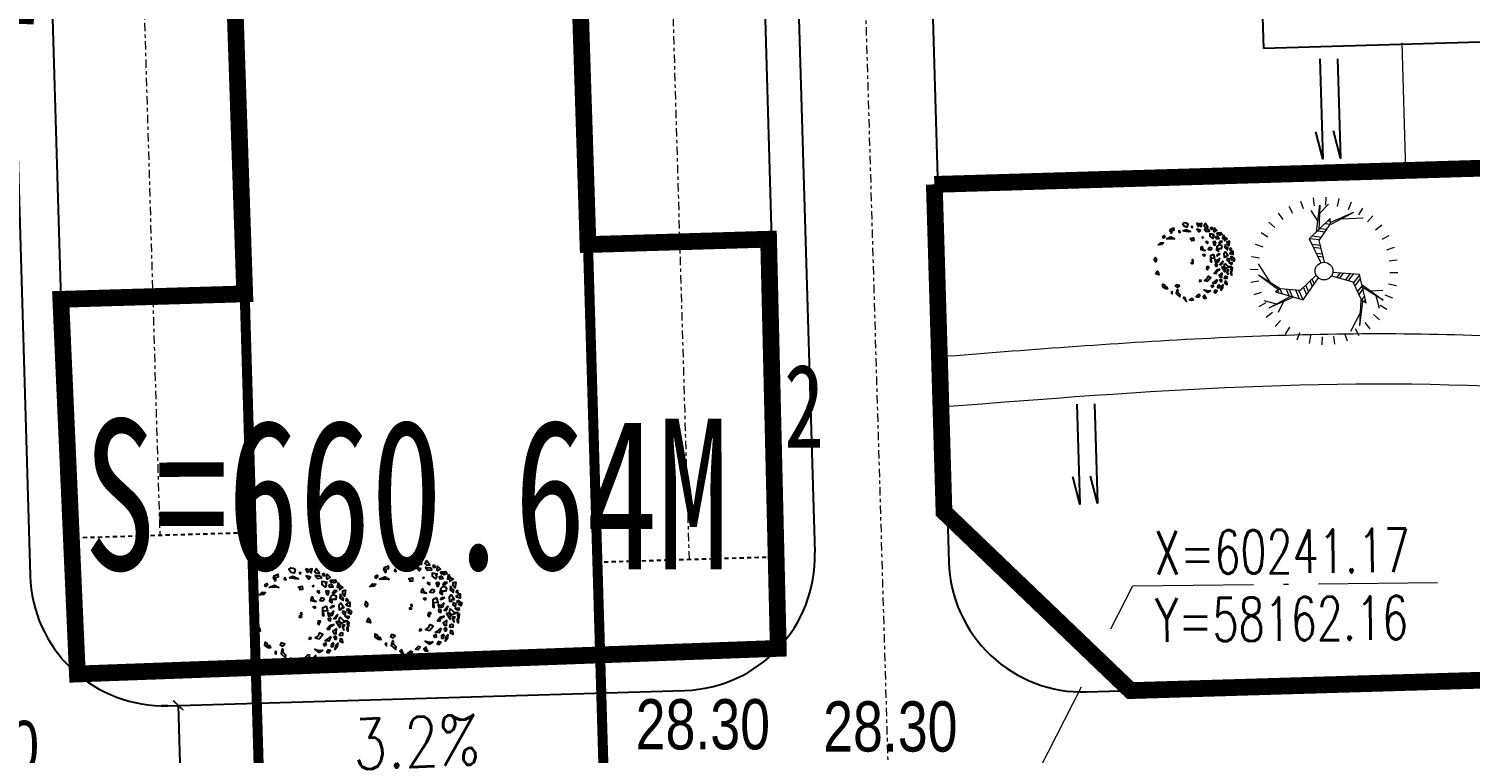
# Model space of a CAD drawing. Header units: inches. Extents: x 393 to 1582, y 246 to 1188.
# Drawn here: x 1096.36 to 1139.44, y 451.6 to 473.24 of the extents above; entities that cross this region are included whole.
import ezdxf

# ---------------------------------------------------------------- set-up
doc = ezdxf.new("R2010")
doc.units = ezdxf.units.IN
doc.header["$MEASUREMENT"] = 0
for name, pattern in [('ACAD_ISO10W100', [18.5, 12, -3, 0.5, -3]), ('CENTERX2', [4, 2.5, -0.5, 0.5, -0.5]), ('DASHED2', [0.375, 0.25, -0.125]), ('DOTE', [2.4200000000000004, 2, -0.2, 0.02, -0.2])]:
    doc.linetypes.add(name, pattern=pattern)
for name, color, linetype in [('drain', 4, 'Continuous'), ('ELEV', 1, 'Continuous'), ('GREEN', 64, 'Continuous'), ('ROAD-TEXT', 4, 'Continuous'), ('roaddim', 2, 'Continuous'), ('roadradiu', 3, 'Continuous'), ('公共绿地', 3, 'Continuous'), ('外墙', 42, 'Continuous'), ('车库边线', 4, 'DOTE')]:
    doc.layers.add(name, color=color, linetype=linetype)
for name, color, linetype, lineweight in [('FENCE', 100, 'Continuous', 18), ('ROAD', 1, 'Continuous', 25), ('ROAD-CENTER', 7, 'CENTERX2', 18), ('ROAD-ZB', 4, 'Continuous', 15), ('围墙', 75, 'FENCELINE1', 15), ('树', 84, 'Continuous', 15)]:
    doc.layers.add(name, color=color, linetype=linetype, lineweight=lineweight)
doc.styles.add('DIM_FONT', font='SIMPLEX.shx', dxfattribs={"width": 0.8})
doc.styles.add('FLS', font='', dxfattribs={"width": 0.8})
doc.styles.add('HZ', font='simplex.shx', dxfattribs={"width": 0.7, "bigfont": 'hztxt.shx'})
doc.styles.add('RO', font='romans.shx', dxfattribs={"width": 0.8})
doc.styles.add('宋体', font='', dxfattribs={"width": 0.7, "height": 1000})
doc.styles.get('FLS').set_extended_font_data('创艺繁隶书')
doc.styles.get('宋体').set_extended_font_data('SimSun')
doc.linetypes.add('FENCELINE1', pattern='A,0.25,-0.1,[133,ltypeshp.shx,S=0.1,R=0,X=-0.1,Y=0],-0.1,1', length=1.45)
doc.dimstyles.new('NORMAL', dxfattribs={"dimtxt": 1.5, "dimasz": 0.3, "dimexe": 0.5, "dimexo": 0.3, "dimgap": 0.3, "dimtad": 1, "dimdec": 1, "dimzin": 1, "dimdsep": 46, "dimtxsty": 'HZ', "dimblk": 'ARCHTICK', "dimcen": 0, "dimclrt": 256, "dimadec": 0, "dimazin": 0, "dimtfac": 1, "dimtdec": 1, "dimtofl": 0, "dimtmove": 0, "dimatfit": 3, "dimldrblk": 'ARCHTICK', "dimfxl": 1, "dimtolj": 2, "dimtzin": 0, "dimarcsym": 0})

# ---------------------------------------------------------------- blocks, each defined once
blk = doc.blocks.new('_ARCHTICK')
at = {"color": 0, "linetype": 'ByBlock', "const_width": 0.15}
blk.add_lwpolyline([(-0.5, -0.5), (0.5, 0.5)], dxfattribs=at)
blk = doc.blocks.new('*D144')
at = {"layer": 'DEFPOINTS', "color": 0, "ltscale": 0.3, "transparency": 16777216}
for p in [(882.2550178935936, 640.1284098338355), (1132.977078982819, 454.4339077392135)]:
    blk.add_point(p, dxfattribs=at)
at = {"layer": 'roadradiu', "color": 0, "lineweight": -2, "ltscale": 0.3, "transparency": 16777216}
blk.add_line((887.2774950782396, 636.4085680455514), (882.2550178935936, 640.1284098338355), dxfattribs=at)
at = {"layer": 'roadradiu', "color": 0, "lineweight": -2, "ltscale": 0.3, "transparency": 16777216, "xscale": 0.3, "yscale": 0.3, "zscale": 0.3, "rotation": 143.4749139216822}
blk.add_blockref('_ARCHTICK', (882.2550178935936, 640.1284098338355), dxfattribs=at)
at = {"layer": 'roadradiu', "ltscale": 0.3, "transparency": 16777216, "insert": (885.6322688112145, 638.9337127008714), "char_height": 1.5, "attachment_point": 5, "rotation": 323.47491392168223, "style": 'HZ'}
blk.add_mtext('\\A2;R312.0', dxfattribs=at)
blk = doc.blocks.new('*D145')
at = {"layer": 'DEFPOINTS', "color": 0, "ltscale": 0.3, "transparency": 16777216}
for p in [(870.5997795228263, 623.2597136845425), (1132.977078982754, 454.4339077393371)]:
    blk.add_point(p, dxfattribs=at)
at = {"layer": 'roadradiu', "color": 0, "lineweight": -2, "ltscale": 0.3, "transparency": 16777216}
blk.add_line((881.4381460848931, 616.2858025507023), (870.5997795228263, 623.2597136845425), dxfattribs=at)
at = {"layer": 'roadradiu', "color": 0, "lineweight": -2, "ltscale": 0.3, "transparency": 16777216, "xscale": 0.3, "yscale": 0.3, "zscale": 0.3, "rotation": 147.2408788936933}
blk.add_blockref('_ARCHTICK', (870.5997795228263, 623.2597136845425), dxfattribs=at)
at = {"layer": 'roadradiu', "ltscale": 0.3, "transparency": 16777216, "insert": (879.6306179609841, 618.6974341729194), "char_height": 1.5, "attachment_point": 5, "rotation": 327.24087889369326, "style": 'HZ'}
blk.add_mtext('\\A2;R312.0', dxfattribs=at)
blk = doc.blocks.new('*D146')
at = {"layer": 'DEFPOINTS', "color": 0, "ltscale": 0.3, "transparency": 16777216}
for p in [(856.621815866559, 599.2502347645706), (1132.977078983271, 454.4339077402101)]:
    blk.add_point(p, dxfattribs=at)
at = {"layer": 'roadradiu', "color": 0, "lineweight": -2, "ltscale": 0.3, "transparency": 16777216}
blk.add_line((869.2364574053919, 592.6398809982622), (856.621815866559, 599.2502347645706), dxfattribs=at)
at = {"layer": 'roadradiu', "color": 0, "lineweight": -2, "ltscale": 0.3, "transparency": 16777216, "xscale": 0.3, "yscale": 0.3, "zscale": 0.3, "rotation": 152.3444580404491}
blk.add_blockref('_ARCHTICK', (856.621815866559, 599.2502347645706), dxfattribs=at)
at = {"layer": 'roadradiu', "ltscale": 0.3, "transparency": 16777216, "insert": (867.2215648578022, 594.8811603252689), "char_height": 1.5, "attachment_point": 5, "rotation": 332.34445804044907, "style": 'HZ'}
blk.add_mtext('\\A2;R312.0', dxfattribs=at)
blk = doc.blocks.new('*D149')
at = {"layer": 'DEFPOINTS', "color": 0, "ltscale": 0.3, "transparency": 16777216}
for p in [(834.8919699258416, 546.5711304189092), (1132.977078991871, 454.4339077363395)]:
    blk.add_point(p, dxfattribs=at)
at = {"layer": 'roadradiu', "color": 0, "lineweight": -2, "ltscale": 0.3, "transparency": 16777216}
blk.add_line((847.5652144177119, 542.6538681527171), (834.8919699258416, 546.5711304189092), dxfattribs=at)
at = {"layer": 'roadradiu', "color": 0, "lineweight": -2, "ltscale": 0.3, "transparency": 16777216, "xscale": 0.3, "yscale": 0.3, "zscale": 0.3, "rotation": 162.8237761284337}
blk.add_blockref('_ARCHTICK', (834.8919699258416, 546.5711304189092), dxfattribs=at)
at = {"layer": 'roadradiu', "ltscale": 0.3, "transparency": 16777216, "insert": (845.176283811618, 544.4912944938987), "char_height": 1.5, "attachment_point": 5, "rotation": 342.8237761284337, "style": 'HZ'}
blk.add_mtext('\\A2;R312.0', dxfattribs=at)
blk = doc.blocks.new('*D167')
at = {"layer": 'DEFPOINTS', "color": 0, "ltscale": 0.3, "transparency": 16777216}
for p in [(1100.823685444122, 453.0309948143686), (1101.001151338388, 447.0336199006115), (1101.001151338388, 447.0336199006115)]:
    blk.add_point(p, dxfattribs=at)
at = {"layer": 'roaddim', "color": 0, "lineweight": -2, "ltscale": 0.3, "transparency": 16777216}
for p, q in [((1100.523816698433, 453.0221215196553), (1100.323904201307, 453.0162059898464)), ((1100.823685444122, 453.0309948143686), (1101.001151338388, 447.0336199006115)), ((1101.301020084077, 447.0424931953249), (1101.500932581203, 447.0484087251338))]:
    blk.add_line(p, q, dxfattribs=at)
at = {"layer": 'roaddim', "color": 0, "lineweight": -2, "ltscale": 0.3, "transparency": 16777216, "xscale": 0.3, "yscale": 0.3, "zscale": 0.3}
for p, rotation in [((1100.823685444122, 453.0309948143686), 91.69492164957556), ((1101.001151338388, 447.0336199006115), 271.6949216495756)]:
    blk.add_blockref('_ARCHTICK', p, dxfattribs=dict(at, rotation=rotation))
at = {"layer": 'roaddim', "ltscale": 0.3, "transparency": 16777216, "insert": (1101.961959001165, 450.0633638889869), "char_height": 1.5, "attachment_point": 5, "rotation": 271.6949216495755, "style": 'HZ'}
blk.add_mtext('\\A2;6.0', dxfattribs=at)
blk = doc.blocks.new('psss')
at = {"layer": 'drain', "ltscale": 3}
for points in [[(-2.979199663401232, 0.52727666348801), (0.00717558540054597, 0.5309393880161224), (-0.8080204050493194, 0.7139123538363492)], [(-2.966958536155289, -0.003638910493464209), (0, 0), (-0.8151959903043462, 0.1829729653982213)]]:
    blk.add_lwpolyline(points, dxfattribs=at)
blk = doc.blocks.new('t2')
for p, q in [((-0.716767846782659, 3.229423479309276), (-0.6399645887172483, 2.87820956006226)), ((-0.1450950305245442, 3.304826710587463), (-0.1304462435734877, 2.945611774145391)), ((0.430986424814364, 3.279814454587608), (0.3830356446719634, 2.923513065022576)), ((-1.778069337691022, 2.789516371211789), (-1.585775647835817, 2.485751504309519)), ((-1.34088318192812, 2.608399901054895), (-1.584503501459494, 1.519028121027191)), ((-1.34088318192812, 2.608399901054895), (-1.510658299660236, 1.474064156233794)), ((-1.436287184655384, 2.004822135252425), (-0.8933825551800965, 2.818549475678424)), ((-1.266662034718365, 3.05589584977929), (-1.130037933670337, 2.723354404941119)), ((0.9939725757249107, 3.155146696051133), (0.8848791886796334, 2.812584890787775)), ((1.526757372896327, 2.934611401736447), (1.359836126309574, 2.616197747883234)), ((2.01315241986913, 2.62490942496504), (1.793475131352125, 2.340318760269156)), ((-2.624909424965153, 2.01315241986913), (-2.340318760269156, 1.793475131352011)), ((-2.235450903584479, 2.438378849268361), (-1.993330371382854, 2.172620302070527)), ((2.438378849268474, 2.235450903584251), (2.172620302070754, 1.99333037138274)), ((-2.934611401736447, 1.526757372896554), (-2.616197747883234, 1.359836126309574)), ((-1.62611993152791, 0.7737176952086884), (-2.499035135587519, 1.577683268061264)), ((-2.499035135587519, 1.577683268061264), (-1.631002900948715, 0.8934569989448846)), ((-2.297032662301035, 1.921745557756367), (-2.201702597235908, 1.349933614467886)), ((-1.732192488881537, 1.608955115128083), (-1.559636800123371, 0.3206668118339167)), ((-1.53462230433729, 1.473086904000183), (-1.732192488881537, 1.608955115128083)), ((-1.235862531859993, 0.6217205766890856), (-1.53462230433729, 1.473086904000183)), ((1.483119145172395, 1.021402322699032), (2.615831357060415, 1.375386278338169)), ((2.615831357060415, 1.375386278338169), (1.589257908749687, 0.9657614463951631)), ((1.925069088003283, 1.141754389387074), (2.234778925461569, 1.629303891080212)), ((2.789516371211903, 1.778069337691022), (2.485751504309519, 1.585775647835817)), ((-3.155146696051133, 0.9939725757249107), (-2.812584890787775, 0.8848791886796334)), ((-1.95132285009322, 1.096281539557367), (-2.528408022890972, 1.120723375751709)), ((1.057524005260348, 1.190351683667018), (0.2783761421765121, 0.2719069226129704)), ((0.3723353875582234, 0.1414133624692795), (1.156357079398276, 0.7594280598315208)), ((2.259492247690559, 0.6956451420519443), (1.057524005260348, 1.190351683667018)), ((1.156357079398276, 0.7594280598315208), (2.043041833014968, 0.59247844877018)), ((2.043041833014968, 0.59247844877018), (2.259492247690559, 0.6956451420519443)), ((2.812796803777474, 1.02841585999704), (2.269928102169615, 1.231763573550438)), ((3.05589584977929, 1.266662034718365), (2.723354404941119, 1.130037933670451)), ((3.229423479309162, 0.7167678467827727), (2.87820956006226, 0.6399645887172483)), ((-3.279814454587495, 0.430986424814364), (-2.923513065022462, 0.3830356446720771)), ((-1.559636800123371, 0.3206668118339167), (-0.3746663735360016, 0.1051273496258318)), ((-0.3086352581121901, 0.2517452231187463), (-1.235862531859993, 0.6217205766890856)), ((2.929382168506436, -0.1429610514704791), (2.031906155936667, 0.5712363858266372)), ((2.929382168506436, -0.1429610514704791), (2.107768692602349, 0.6127062241356498)), ((2.454370491525651, 0.2414501214152551), (2.887626725350856, -0.6355827497553719)), ((3.304826710587577, 0.1450950305246579), (2.945611774145391, 0.1304462435736014)), ((-3.304826710587577, -0.1450950305246579), (-2.945611774145391, -0.1304462435736014)), ((-3.229423479309162, -0.716767846782659), (-2.87820956006226, -0.6399645887172483)), ((-0.06370012944603332, -0.3931585855880257), (0.07950545246171714, -1.381148636520606)), ((0.5021127948630237, -1.511018495500821), (0.09629023135948955, -0.3770342722388023)), ((3.279814454587495, -0.4309864248142503), (2.923513065022462, -0.3830356446719634)), ((-3.05589584977929, -1.266662034718365), (-2.723354404941119, -1.130037933670337)), ((3.155146696051133, -0.9939725757249107), (2.812584890787775, -0.8848791886796334)), ((-2.789516371211903, -1.778069337690908), (-2.485751504309519, -1.585775647835703)), ((-0.527299758809022, -2.304600257180027), (0.5021127948630237, -1.511018495500821)), ((0.07950545246171714, -1.381148636520606), (-0.5084195286776776, -2.065565352770363)), ((0.1430007863557421, -1.79512001790772), (-0.1167962214728959, -2.95306954639932)), ((-0.1167962214728959, -2.95306954639932), (0.04174499219902827, -1.859218445340048)), ((2.624909424965153, -2.013152419869243), (2.340318760269156, -1.793475131352125)), ((2.934611401736447, -1.526757372896554), (2.616197747883234, -1.359836126309688)), ((-2.438378849268474, -2.235450903584251), (-2.172620302070527, -1.99333037138274)), ((-2.01315241986913, -2.62490942496504), (-1.793475131352125, -2.340318760269156)), ((-1.018083306870267, -2.24627225666768), (-1.994244170170759, -2.182966725923052)), ((-1.588498986578315, -2.465438849584416), (-0.5212478562764318, -2.045300542060431)), ((-1.588498986578315, -2.465438849584416), (-0.5232651911428547, -2.131734345162954)), ((-0.5084195286776776, -2.065565352770363), (-0.527299758809022, -2.304600257180027)), ((-0.5157641414764385, -2.950161417753407), (-0.06822550493393464, -2.581697188018325)), ((0.02625376209016395, -2.238035928944441), (0.2936290974296298, -2.750027266831808)), ((1.778069337691022, -2.789516371211789), (1.58577564783559, -2.485751504309633)), ((2.235450903584251, -2.438378849268361), (1.993330371382626, -2.172620302070641)), ((-1.526757372896554, -2.934611401736447), (-1.359836126309801, -2.616197747883234)), ((-0.9939725757249107, -3.155146696051133), (-0.8848791886796334, -2.812584890787889)), ((-0.430986424814364, -3.279814454587495), (-0.3830356446719634, -2.923513065022462)), ((0.1450950305245442, -3.304826710587463), (0.1304462435734877, -2.945611774145391)), ((0.716767846782659, -3.229423479309276), (0.6399645887172483, -2.87820956006226)), ((1.266662034718365, -3.05589584977929), (1.130037933670337, -2.723354404941119))]:
    blk.add_line(p, q)
at = {"color": 0}
for p, q in [((-1.712085468534951, 1.45883755416628), (-1.63520373483243, 1.542256344042812)), ((-1.690588666439226, 1.298343983091854), (-1.533220635690896, 1.469092612942859)), ((-1.647595062139999, 0.977356840135144), (-1.43978612767728, 1.202835234072836)), ((-1.626098260044273, 0.816863269060832), (-1.393068873788025, 1.06970654497286)), ((-1.583104655745046, 0.4958761261040081), (-1.299634365774637, 0.8034491661027232)), ((-1.561607853649321, 0.3353825550296961), (-1.252917111885381, 0.6703204770028606)), ((0.7800695754995104, 0.8632936507584645), (0.8803910904937311, 0.5418944904287173)), ((0.8754701625723555, 0.975750058007975), (0.9851243830989915, 0.6244517905734028)), ((1.071253739466556, 1.184700794494802), (1.206973117704138, 0.7498978092276047)), ((1.220993650208811, 1.123070785672553), (1.345624571381677, 0.7237917933407516)), ((1.520473472447293, 0.9998107677178041), (1.622927479435248, 0.6715797614355097)), ((1.670213383189548, 0.9381807588955553), (1.761578933112787, 0.6454737455486566)), ((1.96969320542803, 0.8149207409406927), (2.03888184116613, 0.5932617136434146)), ((2.119433116170285, 0.7532907321184439), (2.153235040505024, 0.6449998027065931)), ((-1.282759419264949, 0.270304372038936), (-1.033353305624814, 0.5409168463644392)), ((-1.137669020232352, 0.243913243722659), (-0.9094899401288785, 0.4914938044186101)), ((-0.8474882214361514, 0.1911309869572051), (-0.6617632085135483, 0.3926477202782053)), ((-0.7023978224033272, 0.1647398586409281), (-0.5378998430178399, 0.3432246783323762)), ((0.4938678138005343, 0.5259244284437727), (0.5661912121504429, 0.2942225895789079)), ((0.5892684008733795, 0.6383808356932832), (0.6709245047559307, 0.3767798897235934)), ((0.2085300086027928, -0.6906642870847008), (-0.02829136913260299, -0.6374472679112841)), ((0.2582198205627719, -0.8295118226504883), (-0.009161296242155004, -0.7694276100017987)), ((0.3575994447328412, -1.107206894481124), (0.02909884963537479, -1.033388294847327)), ((0.4072892566928203, -1.246054430046911), (0.04822892252582278, -1.165368636937956)), ((-0.02261832104954919, -1.915537599030699), (-0.3217928054352797, -1.848308979621493)), ((0.1056247875972076, -1.816674036778522), (-0.2298586056469958, -1.741286306408369)), ((0.3621110055362351, -1.618946911776561), (-0.04599020560704048, -1.527240959443475)), ((0.4903541141829919, -1.520083349524498), (0.0459439941812434, -1.420218286230465)), ((-0.4073476476351061, -2.21212828628461), (-0.5180313056725936, -2.187256146749519)), ((-0.2791045389885767, -2.113264724032547), (-0.505661205475235, -2.062354326586387))]:
    blk.add_line(p, q, dxfattribs=at)
blk.add_circle((0, 0), 0.3974083236075494)
at = {"style": 'DIM_FONT', "width": 0.8, "flags": 9}
for tag in ['XSIZE', 'YSIZE']:
    blk.add_attdef(tag, (0, 0), '', height=0.000996600000005309, rotation=122.3352282542619, dxfattribs=at)
blk = doc.blocks.new('GPPMTR01')
at = {"color": 0, "linetype": 'ByBlock'}
for points in [[(-0.2145521100269007, 0.4434206345124865), (-0.2184191251649934, 0.4556669115755305), (-0.2419983376878054, 0.4750564484955148), (-0.1986527343928656, 0.4861755566688856), (-0.1987071956223864, 0.4485234731571818)], [(-0.1729788179896959, 0.4688807236292588), (-0.150794902167208, 0.5179200252688432), (-0.1200180935509205, 0.5164702851951389), (-0.1281290401757423, 0.4868748031436516), (-0.1436516690944788, 0.4982079171648279), (-0.1508493276844472, 0.4802681203185478), (-0.1448875640256448, 0.4701165471358614)], [(-0.1272703740756771, 0.4608785833985634), (-0.1326957303359808, 0.4285977163281774), (-0.1114795727059376, 0.4283294278122592), (-0.09649355653131922, 0.4594289326055634)], [(-0.1056669167511069, 0.5301077341899761), (-0.07307951152553828, 0.4959264380514251), (-0.0582670498972972, 0.5149161759783037), (-0.03456719235899085, 0.5035222617976133), (-0.03752968682737597, 0.5452995602437609), (-0.06419210400898144, 0.5301077341899761)], [(-0.03752968682737597, 0.4769368786859544), (-0.05530456435698251, 0.4541493181666856), (-0.04345459541151248, 0.4237658446205244), (-0.03160469789060575, 0.438957581393605)], [(0.00488750428143043, 0.5591320875771277), (-0.004942283387421384, 0.522511999724492), (0.01579508861057028, 0.5111181748245056), (0.0513449329504875, 0.5187139985706939)], [(0.009870108601870453, 0.4845326131514385), (0.04245748525761382, 0.4617451419128738), (0.08393238995886458, 0.4769368786859544), (0.06615749457311718, 0.4921286154590351), (0.04245748525761382, 0.4845326131514385)], [(0.1046697083884338, 0.5301077341899761), (0.08393238995886458, 0.5187139985706939), (0.09874477302008597, 0.5035222617976133), (0.1135572453620115, 0.5111181748245056)], [(0.1313321407477589, 0.4883306143052368), (0.1372570761161067, 0.4997244392052232), (0.1342946530722849, 0.5301077341899761), (0.1728069561683055, 0.5073201736707073), (0.1461445238089803, 0.4807347905590486)], [(0.1787319808173574, 0.4769368786859544), (0.2290943332114818, 0.4959264380514251), (0.2498317409217552, 0.4731388775321562), (0.22316930856243, 0.4579471407590756), (0.2202067962379041, 0.4769368786859544), (0.2024319008521567, 0.4693410549397661), (0.1994693885276307, 0.4579471407590756)], [(-0.4116768515759224, 0.3053779346073979), (-0.3644640545814815, 0.3042507657177246), (-0.3674178173970024, 0.3281527279859759), (-0.342602870648292, 0.3368543825335497), (-0.374238595350616, 0.3643005209137503), (-0.3823495687596492, 0.3347051281429671)], [(-0.3540263367420504, 0.4040750746047969), (-0.3350825783777999, 0.3712300427649974), (-0.3123625140708551, 0.3778369041515095), (-0.2925959447373191, 0.4083456385255687)], [(-0.3041535997293888, 0.3098280420241803), (-0.3426659028254095, 0.2718487447318308), (-0.2982286643610411, 0.2794445684780191)], [(-0.2977531553308311, 0.3548484620479426), (-0.258597227638719, 0.3617780731798937), (-0.2400121991436729, 0.4018472531945776), (-0.2633232124312709, 0.4000208378301383), (-0.2747105198398557, 0.3778912761003262)], [(-0.2629462692984232, 0.454108427604193), (-0.2695533092463437, 0.4313884525779524), (-0.2483370891198075, 0.4311201640620341), (-0.2432341611944081, 0.4469651677472525)], [(-0.1661580400360822, 0.4327330199821884), (-0.2074632221187771, 0.3860567107388801), (-0.1796944232738414, 0.3708567601410193), (-0.136939751103414, 0.3867562250557586), (-0.1467685834687316, 0.4091538967400805), (-0.1652991596623272, 0.406736532394988)], [(-0.1234417942807135, 0.3136259538972744), (-0.144179228775198, 0.2946363052510997), (-0.1352917542981131, 0.2870404815049115), (-0.1145543912281919, 0.2946363052510997)], [(-0.0790044942126592, 0.4009782841012556), (-0.09677937084945872, 0.3705949891165027), (-0.06419210400898144, 0.3592010749358121), (-0.0493795843482827, 0.3705949891165027)], [(-0.03160469789060575, 0.3174239550510727), (-0.0582670498972972, 0.2946363052510997), (-0.04345459541151248, 0.2642529209856426), (-0.02271722341352081, 0.2908384826587097)], [(0.006907685558048658, 0.4427555825474032), (-0.02567971788190592, 0.412372109001242), (-0.01975480036969901, 0.3819886354550809), (0.01579508861057028, 0.3516052511896238), (0.04541999758213975, 0.3667969879627044), (0.009870108601870453, 0.385786547328175), (0.03357012684544426, 0.4199680220281344)], [(0.08393238995886458, 0.3705949891165027), (0.07208242994146492, 0.3440093381627315), (0.08096987763433859, 0.3212217776434627), (0.08393238995886458, 0.3440093381627315)], [(0.1579945731070841, 0.4465534051397933), (0.09578226069556005, 0.4427555825474032), (0.1046697083884338, 0.412372109001242), (0.1461445238089803, 0.3933825496357715), (0.1550320607825582, 0.4161701101550404), (0.1402195884406326, 0.4275638457743227)], [(0.128369628423233, 0.3364135144165433), (0.1372570761161067, 0.2870404815049115), (0.1135572453620115, 0.2718487447318308), (0.1461445238089803, 0.2604549198318444), (0.1579945731070841, 0.3022322182779921)], [(0.2053944131766826, 0.438957581393605), (0.1787319808173574, 0.4199680220281344), (0.1935443638785789, 0.4047762852550539), (0.2261316423255476, 0.4161701101550404)], [(0.1994693885276307, 0.2908384826587097), (0.1787319808173574, 0.3516052511896238), (0.2113193485450304, 0.3098280420241803)], [(0.2142818608695563, 0.3592010749358121), (0.2735316609565545, 0.3743928117088927), (0.2913064670615976, 0.4085741078474439), (0.282419019368724, 0.3364135144165433), (0.2468692285972292, 0.332615513262745)], [(0.2676065470267984, 0.4503514062935914), (0.2527940746848728, 0.4351595802398068), (0.2409442932288814, 0.4085741078474439), (0.2735316609565545, 0.4275638457743227)], [(0.2498317409217552, 0.3250197787972609), (0.2409442932288814, 0.2984342171241938), (0.312043874771871, 0.3022322182779921), (0.282419019368724, 0.3288176013896509)], [(0.3150063870963969, 0.4161701101550404), (0.3061189394035232, 0.4009782841012556), (0.3179688994209229, 0.3895845484819733), (0.3475938441047739, 0.3933825496357715)], [(0.3209314117454488, 0.3629990760896104), (0.3061189394035232, 0.3402115155703414), (0.3268563471137964, 0.3250197787972609), (0.3564812917976476, 0.3250197787972609), (0.3268563471137964, 0.3364135144165433)], [(0.3505561778678916, 0.3819886354550809), (0.3475938441047739, 0.3705949891165027), (0.3683312518150473, 0.3554030737820138), (0.3920310825691424, 0.3592010749358121)], [(-0.481902910709679, 0.195890150147132), (-0.4611655029994058, 0.2072838857664143), (-0.4315405583155546, 0.1769005015009573), (-0.4522780553065321, 0.1541129409816885), (-0.4937528707270786, 0.1503151183892985), (-0.4996778060954264, 0.1769005015009573)], [(-0.4167280859736291, 0.1085378199431508), (-0.4108031506052814, 0.1503151183892985), (-0.357478375167335, 0.188294415681648), (-0.3693283351847346, 0.1617088540085809)], [(-0.393028255219534, 0.2414652711856697), (-0.4078407275614596, 0.2300714462856832), (-0.3959906782633557, 0.2262735344125891)], [(-0.2834161920191156, 0.1389212042086079), (-0.2686037196771899, 0.1806984133740515), (-0.2389788642740429, 0.165506765881675), (-0.2478663119669166, 0.1389212042086079), (-0.2626787843088422, 0.1503151183892985)], [(-0.2152789442392437, 0.2946363052510997), (-0.2152789442392437, 0.2756465673242208), (-0.20639149654637, 0.2832424803511132)], [(-0.06419210400898144, 0.2072838857664143), (-0.08492947332855197, 0.1844964145278497), (-0.1145543912281919, 0.2034859738933202), (-0.1145543912281919, 0.2186777106664009), (-0.08492947332855197, 0.2072838857664143), (-0.0523420698885974, 0.2262735344125891)], [(-0.01975480036969901, 0.188294415681648), (-0.007904768927736073, 0.1920922382740379), (0.0009827055493488537, 0.1769005015009573), (-0.01975480036969901, 0.1693046777547691)], [(0.04541999758213975, 0.2946363052510997), (0.04245748525761382, 0.249061184212562), (0.1046697083884338, 0.2110818869202126), (0.1194821807303593, 0.2186777106664009), (0.06911991761693899, 0.245263272339468), (0.09578226069556005, 0.2832424803511132)], [(0.1520696377387363, 0.1617088540085809), (0.1372570761161067, 0.1389212042086079), (0.1579945731070841, 0.1199316448431374), (0.1757694684928315, 0.1275274685893256), (0.1609570854316101, 0.1427192053624062)], [(0.1787319808173574, 0.2718487447318308), (0.1668820207999577, 0.245263272339468), (0.1846569161857051, 0.2376674485932797), (0.1994693885276307, 0.252859006804952)], [(0.2527940746848728, 0.2680509221394409), (0.2409442932288814, 0.2262735344125891), (0.2587190993339247, 0.1769005015009573), (0.2735316609565545, 0.2034859738933202), (0.2527940746848728, 0.2186777106664009)], [(0.3031564270789972, 0.2680509221394409), (0.3090814517280491, 0.2186777106664009), (0.3357438840873743, 0.2148798880740108), (0.3505561778678916, 0.2338694474394814)], [(0.3475938441047739, 0.173102500347159), (0.377218699507921, 0.1275274685893256), (0.3564812917976476, 0.09714408432386853), (0.3535187794731217, 0.1275274685893256)], [(0.3861060579200905, 0.2566570079587503), (0.3683312518150473, 0.2718487447318308), (0.3653687394905213, 0.2870404815049115), (0.377218699507921, 0.2984342171241938), (0.4009186195427203, 0.2832424803511132)], [(0.4009186195427203, 0.2072838857664143), (0.3831435455955646, 0.2186777106664009), (0.3653687394905213, 0.2110818869202126), (0.3683312518150473, 0.195890150147132), (0.3920310825691424, 0.1920922382740379)], [(0.430543385665163, 0.2604549198318444), (0.4186934256477634, 0.245263272339468), (0.436468499594919, 0.2300714462856832), (0.466093354998066, 0.249061184212562)], [(0.4216559379722892, 0.165506765881675), (0.4186934256477634, 0.1351233816162179), (0.4394309226387408, 0.1199316448431374), (0.4512808826561406, 0.1389212042086079)], [(0.4423933456825628, 0.2034859738933202), (0.4512808826561406, 0.1693046777547691), (0.4868307627083394, 0.1389212042086079), (0.4720182903664139, 0.1806984133740515)], [(-0.481902910709679, 0.01358969277719271), (-0.5056028307444783, 0.02498341946840464), (-0.514490278437352, -0.02438975629235373), (-0.5056028307444783, -0.03578347851953046), (-0.4641280153239317, -0.03578347851953046), (-0.4700529506922794, -0.02438975629235373), (-0.4937528707270786, -0.01679382540932053)], [(-0.4463530306574802, 0.07055861193150559), (-0.4315405583155546, 0.05536669659701674), (-0.4137656629298072, 0.06676061077770734)], [(-0.01975480036969901, 0.03257914500581832), (-0.03456719235899085, 0.02498341946840464), (-0.02567971788190592, 0.01738756000993476), (-0.013829686439943, 0.0211854183146064)], [(0.2498317409217552, 0.08575017014317791), (0.2705691486320285, 0.06296269890461323), (0.2735316609565545, 0.0211854183146064), (0.3031564270789972, 0.05156886507655634), (0.2853815316932499, 0.1085378199431508)], [(0.4009186195427203, 0.07815434639698968), (0.3979561964988984, 0.06296269890461323), (0.3742561871833951, 0.06676061077770734), (0.377218699507921, 0.08954817129697619)], [(0.4275809626213412, 0.02498341946840464), (0.430543385665163, -0.02059175513855549), (0.377218699507921, -0.04337927101747224), (0.4098059779548898, -0.01299595817657849)], [(0.4512808826561406, 0.07435643452389558), (0.469055867322592, 0.05156886507655634), (0.4838683396645175, 0.06296269890461323), (0.4720182903664139, 0.09334617245077441)], [(-0.4670904383677534, -0.130731699430228), (-0.4641280153239317, -0.1573171718225909), (-0.481902910709679, -0.1535192599494968), (-0.4848654230342049, -0.1269337875571338)], [(-0.4374655829646065, -0.130731699430228), (-0.4285781352717328, -0.06616685832095229), (-0.3811782952021343, -0.03958140735595835), (-0.4078407275614596, -0.07756064750865711)], [(0.2557565870093988, -0.01299595817657849), (0.2409442932288814, -0.02818761638263944), (0.2527940746848728, -0.03958140735595835)], [(0.4068436441917722, -0.1193378923863823), (0.3890685702446164, -0.1383276124571204), (0.3979561964988984, -0.1763068204687656), (0.4186934256477634, -0.1535192599494968)], [(0.436468499594919, -0.06616685832095229), (0.4423933456825628, -0.09655030508290223), (0.466093354998066, -0.09655030508290223), (0.4809058273399915, -0.07376278920398549), (0.4601683303490142, -0.07756064750865711)], [(-0.4196906875788592, -0.2598612387996526), (-0.4315405583155546, -0.218083940353505), (-0.4108031506052814, -0.1877006453687521), (-0.4019157029124076, -0.214286117761115), (-0.4108031506052814, -0.2294777652534915)], [(0.1698444438437796, -0.2864467111920156), (0.1372570761161067, -0.3168301847381768), (0.1491071254142104, -0.3358198333843515), (0.1757694684928315, -0.3206280966112709)], [(0.3268563471137964, -0.3054363598381903), (0.3327813717628483, -0.3282239203574591), (0.3890685702446164, -0.3130322728650827)], [(0.4157310026039416, -0.218083940353505), (0.3890685702446164, -0.2332757664072897), (0.3920310825691424, -0.271254974418935), (0.4068436441917722, -0.2484675031803703)], [(-0.265641207352664, -0.3662033069305126), (-0.3041535997293888, -0.3737991306767008), (-0.2834161920191156, -0.4003846030690638), (-0.2508288242914426, -0.3927886900421714)], [(-0.1145543912281919, -0.4725451964999643), (-0.1382542487664982, -0.4383639003614132), (-0.1056669167511069, -0.4383639003614132), (-0.08492947332855197, -0.4459597241076015)], [(0.07208242994146492, -0.4801410202461526), (0.04245748525761382, -0.461151460880682), (0.06023238064336118, -0.4497577252613997), (0.06615749457311718, -0.4535556371344939), (0.09578226069556005, -0.4535556371344939), (0.09578226069556005, -0.4383639003614132), (0.1254072053794111, -0.4421618122345073), (0.1135572453620115, -0.461151460880682)], [(0.1876194285102311, -0.4307679873345209), (0.2113193485450304, -0.4231721635883326), (0.1876194285102311, -0.407980426815252)], [(0.2053944131766826, -0.3320219215112574), (0.1994693885276307, -0.3434156571305397), (0.2350192685798296, -0.377597042549795), (0.2942689793861236, -0.3586073046229161), (0.2735316609565545, -0.3396177452574455), (0.2350192685798296, -0.3510115701574321)]]:
    blk.add_lwpolyline(points, close=True, dxfattribs=at)
blk.add_circle((0, 0), 0.01003491861934691, dxfattribs=at)
blk = doc.blocks.new('A$C4417064F')
at = {"layer": 'GREEN', "xscale": 4.647578996463836, "yscale": 4.647578996463836, "zscale": 4.647578996463836, "rotation": 300.5404110418328}
blk.add_blockref('GPPMTR01', (0.8014980672414822, 3.068208391377993), dxfattribs=at)
blk = doc.blocks.new('A$C72E4118A')
at = {"layer": 'ROAD-TEXT', "const_width": 0.25}
blk.add_lwpolyline([(4.67738311913854, 1.103191714762943), (4.101842572345049, 1.096793538687052), (4.114073322169133, 0.6229896783188451), (0.128421394052566, 0.140900759754004), (0.1249942272115732, 0.6005136015883181)], dxfattribs=at)
at = {"layer": 'ROAD-TEXT'}
blk.add_lwpolyline([(3.356819772408926, 1.193641432590084), (1.057660554200993, 0.8404582833463792), (1.748017473975779, 1.227497444400797)], dxfattribs=at)
at = {"layer": 'ROAD-TEXT', "style": 'RO', "width": 0.7}
blk.add_text('1.5%', height=1.1, rotation=7.662003283342316, dxfattribs=at).set_placement((0.8719978045701282, 1.310918229777599))

msp = doc.modelspace()

# ---------------------------------------------------------------- linework, layer by layer
at = {"layer": 'FENCE', "color": 0, "ltscale": 0.3}
msp.add_line((1137.516311393033, 469.0125841082764), (1137.403620639155, 472.8209278885107), dxfattribs=at)
at = {"layer": 'ROAD', "color": 0, "ltscale": 0.3}
for p, q in [((1118.748823018302, 494.6787603095791), (1119.846130949636, 457.5956306994477)), ((1122.747072973377, 494.7970704800819), (1123.856213274784, 457.314070151012)), ((1095.299954234835, 493.9848968217548), (1096.397262214881, 456.9017655652488)), ((1096.476415792351, 493.4200726425325), (1097.312571909127, 465.1624411606963)), ((1102.048872537192, 491.0527758105155), (1102.810165600016, 465.3251175569886)), ((1100.513822766175, 453.021825793242), (1115.966191590707, 453.4790705864207))]:
    msp.add_line(p, q, dxfattribs=at)
at = {"layer": 'ROAD', "color": 0}
for p, q in [((1118.56853579241, 466.9617961704271), (1117.782538985813, 493.5245063102039)), ((1113.070942104723, 466.7991196657668), (1112.386342724037, 489.9351104977387)), ((1113.070942104839, 466.7991196613285, 0.001486555192290856), (1118.568535792526, 466.9617961660688, 0.001515057331513345)), ((1127.972773826079, 453.4341303790052), (1264.813013462482, 457.4833145385556))]:
    msp.add_line(p, q, dxfattribs=at)
at = {"layer": 'ROAD', "color": 0, "linetype": 'DASHED2', "ltscale": 0.5}
for p, q in [((1113.351940876566, 457.3027847398471), (1113.070942104723, 466.7991196657668)), ((1118.849534606264, 457.465459824306), (1118.56853579241, 466.9617961704271)), ((1100.061368475109, 465.2437792963238, 0.002289498535268004), (1102.810174305823, 465.3251178146011, 0.9369604230422974)), ((1102.810165600016, 465.3251175569958), (1103.021072196223, 458.197595849887)), ((1100.061368475109, 465.2437792963238, 0.002289498535268004), (1097.312571909156, 465.1624411606891)), ((1097.312571909127, 465.1624411606963), (1097.523478502133, 458.0349195619702)), ((1097.523477788325, 458.0349436850657), (1102.861520963722, 458.192899011533)), ((1118.849532277034, 457.4658927038391, 0.001515785602602587), (1113.217443984971, 457.2992965541699, 0.001486586184021104))]:
    msp.add_line(p, q, dxfattribs=at)
at = {"layer": 'ROAD', "color": 0, "ltscale": 0.3}
for centre, start, end in [((1115.847880994524, 457.4773205289376), 271.6949216496367, 1.694915549654147), ((1100.395512169992, 457.0200757357589), 181.6949155496541, 271.6949216496367)]:
    msp.add_arc(centre, 4, start, end, dxfattribs=at)
at = {"layer": 'ROAD', "color": 0}
msp.add_arc((1127.854463229896, 457.4323803215221), 4, 181.6949155496541, 271.6949216496367, dxfattribs=at)
at = {"layer": 'ROAD-CENTER', "color": 5, "ltscale": 0.1}
for p, q in [((1116.100737741415, 457.3841222820766), (1114.441487172394, 513.4583856197634)), ((1098.647940473676, 513.0101410301278), (1100.272274309152, 458.1162819278607, 0.002631127962189049)), ((1120.747947995858, 494.7379153948341), (1122.059117431113, 450.4274126452065))]:
    msp.add_line(p, q, dxfattribs=at)
at = {"layer": 'ROAD-ZB', "color": 0, "linetype": 'ACAD_ISO10W100', "ltscale": 0.3}
for points in [[(1129.358290398975, 456.6058620752947), (1138.457772849515, 456.7029142896855)], [(1126.179808024027, 450.3797623358542), (1129.358290398975, 456.6058620752947)]]:
    msp.add_lwpolyline(points, dxfattribs=at)
at = {"layer": '公共绿地', "color": 0, "linetype": 'FENCELINE1', "ltscale": 0.1, "const_width": 0.5}
msp.add_lwpolyline([(1101.533675941866, 503.0669416576121), (1102.810165600016, 465.3251175569958), (1097.312571909156, 465.1624411606891), (1097.808756956679, 453.9690599268206), (1118.758728720555, 454.7337889515975), (1118.468726830493, 466.9588427697373), (1113.070942104723, 466.7991196657668), (1111.888817096021, 503.3729003086401, 0.1622673768713236), (1110.804449813369, 506.3370785647194), (1102.448141620903, 506.1003586651487, 0.1626012663416255), (1101.533675941866, 503.0669416576412, 2.798009013632524)], format="xyb", dxfattribs=at)
msp.add_lwpolyline([(1123.422480346389, 468.5955392567622), (1123.712043543981, 458.8098544182276), (1129.286565144984, 453.4724004489172), (1263.313676393665, 457.4383424646576), (1262.861435084481, 472.7216209433091), (1123.422479907103, 468.5955541021822)], dxfattribs=at)
at = {"layer": '围墙', "color": 0, "ltscale": 0.2}
msp.add_line((1123.522301686005, 468.5984930296318), (1262.961262488557, 472.7245748956184), dxfattribs=at)
at = {"layer": '外墙', "color": 2, "ltscale": 0.1}
for p, q in [((1133.272122424606, 472.6512454335542), (1133.210009577525, 474.7503266540669)), ((1141.868359803849, 472.9056123311246), (1133.272122424606, 472.6512454335542))]:
    msp.add_line(p, q, dxfattribs=at)
at = {"layer": '树', "color": 0}
for points, knots in [([(1239.106312585312, 463.4525740263044), (1238.531490860581, 463.5193796668964), (1237.954015466211, 463.5937873493086), (1236.21414671746, 463.8330901116634), (1235.044335582419, 464.0141079060041), (1231.508751223847, 464.5660904303141), (1229.117104539787, 464.946705085923), (1224.715458713153, 465.3773174794106), (1222.736246446338, 465.4673755446993), (1218.795733413297, 465.4782620046236), (1216.832064077521, 465.3995759808086), (1210.959737070496, 464.9723109839315), (1207.069780963278, 464.4328827438358), (1199.612905513664, 463.2102673071632), (1196.04232483799, 462.5399828763612), (1188.928213068285, 461.2838696077879), (1185.387028869294, 460.7006599886582), (1179.903963172133, 460.0793572178), (1177.945539219867, 459.9142070750814), (1174.352680702557, 459.7596988466967), (1172.715679586772, 459.7467901025003), (1169.756354397397, 459.8534634397866), (1168.429302232385, 459.951766685058), (1165.762465418536, 460.2285489367123), (1164.424952567913, 460.4062474247685), (1160.398903072173, 461.0176020264326), (1157.697003303024, 461.5298037562307), (1153.00774117277, 462.4031397341597), (1151.030607755181, 462.7665725771577), (1147.212880010223, 463.376554692316), (1145.374313949849, 463.6302332201877), (1142.181002550934, 463.9429407351482), (1140.830538196753, 464.0332175857903), (1138.137713616715, 464.1299809255643), (1136.793082019956, 464.1392872107018), (1132.76610718779, 464.080343826011), (1130.090676012821, 463.9254006257461), (1126.149209138553, 463.6418183549168), (1124.873538669287, 463.541340695002), (1123.601139097651, 463.440911788478)], [24.73408884838932, 24.73408884838932, 24.73408884838932, 24.73408884838932, 26.50679700426365, 26.50679700426365, 30.05221331601231, 30.05221331601231, 37.14304593950963, 37.14304593950963, 42.94409284000973, 42.94409284000973, 48.74513974050984, 48.74513974050984, 60.34723354151006, 60.34723354151006, 71.09404961442736, 71.09404961442736, 81.84086568734466, 81.84086568734466, 87.8482750871309, 87.8482750871309, 92.91221165456693, 92.91221165456693, 97.04069668261309, 97.04069668261309, 101.1691817106592, 101.1691817106592, 109.4261517667516, 109.4261517667516, 115.3866642450895, 115.3866642450895, 120.8591965880825, 120.8591965880825, 124.8259987996735, 124.8259987996735, 128.7928010112645, 128.7928010112645, 136.7264054344466, 136.7264054344466, 140.5355843696447, 140.5355843696447, 140.5355843696447, 140.5355843696447]), ([(1238.933148495178, 461.9626028192352), (1234.72878321833, 462.4512331258584), (1219.804622037752, 465.5305756276639), (1196.974392186168, 461.0556442041771), (1168.609668825587, 456.331538145204), (1145.314403374855, 463.6373479778986), (1129.689465802972, 462.4167907430229), (1123.719165155811, 461.9455623812819)], [24.73408884838931, 24.73408884838931, 24.73408884838931, 24.73408884838931, 37.42564099706983, 69.4504768016902, 93.75108867006779, 122.6599019650088, 140.5355843696447, 140.5355843696447, 140.5355843696447, 140.5355843696447])]:
    msp.add_open_spline(points, degree=3, knots=knots, dxfattribs=at)
at = {"layer": '车库边线', "color": 0, "linetype": 'DASHED2', "ltscale": 0.5, "const_width": 0.3, "elevation": 0.9369604230422974}
msp.add_lwpolyline([(990.2576194702282, 501.7820397265232), (1053.155092285889, 503.6432069232388), (1053.104674199859, 505.3470679203375), (1054.778941447913, 505.3966103127596), (1054.829359533936, 503.69274931569), (1101.633875051333, 505.0777260230598), (1103.577121049211, 439.4064297849464), (1106.076027389595, 439.4803736542227), (1106.726733410929, 417.489998819), (1098.730233121752, 417.2533784372491), (1098.925444928152, 410.6562659867259), (1104.42303887693, 410.818942499157), (1104.760222906197, 399.4239300845575), (1115.055609389479, 399.7285756409393), (1114.356762597521, 423.5183138390412), (1111.832489286194, 423.4436193485881), (1111.197614790931, 445.5845283024383), (1113.696521131301, 445.6584721717291), (1111.955882524251, 504.4827248558859), (1155.436852846587, 505.7693481814995), (1155.399145917612, 507.0436402196056), (1157.148380355758, 507.0954009281041), (1157.186087284748, 505.821108889998), (1217.909511355583, 507.6179449136899)], dxfattribs=at)
at = {"layer": '车库边线', "color": 0, "linetype": 'DASHED2', "ltscale": 0.5, "elevation": 0.0022894985416204}
msp.add_lwpolyline([(990.2576164170908, 501.7820396388261), (1053.155086251923, 503.6432067474735), (1053.104668166191, 505.3470677341675), (1054.778935331736, 505.3966101241522), (1054.829353417468, 503.6927491374582), (1101.633866714591, 505.0777257792716), (1103.577112705092, 439.4064297945507), (1106.076018926769, 439.4803736603272), (1106.726724945629, 417.4899989096076), (1098.730225036271, 417.2533785391125), (1098.92543684198, 410.6562661124108), (1104.42303052966, 410.8189426171294), (1104.760214557567, 399.4239302477936), (1115.055600551751, 399.7285757897108), (1114.356753757858, 423.5183138932981), (1111.832480568607, 423.4436194064538), (1111.197606077179, 445.5845282738001), (1113.696512298849, 445.6584721395766), (1111.955873698339, 504.4827245992411), (1155.436841955439, 505.7693478638167), (1155.399135026595, 507.0436398973898), (1157.148369381766, 507.0954006034363), (1157.18607631061, 505.8211085698632), (1217.909497497255, 507.6179445083172)], dxfattribs=at)

# ---------------------------------------------------------------- block references
at = {"layer": 'ROAD', "color": 0, "xscale": -1, "rotation": 91.76518745444659}
for p in [(1135.56405038824, 469.3829620880052), (1128.302119857196, 459.069823316836)]:
    msp.add_blockref('psss', p, dxfattribs=at)
at = {"layer": 'ROAD-TEXT', "color": 0, "linetype": 'ACAD_ISO10W100', "ltscale": 0.3, "rotation": 356.9753822833728}
msp.add_blockref('A$C72E4118A', (1091.778210445199, 472.6450694892329), dxfattribs=at)
at = {"layer": '树', "xscale": 0.6671807999634088, "yscale": 0.6671807998791337, "zscale": 0.6671808000000001, "rotation": 66.027374180966}
msp.add_blockref('t2', (1135.070355413941, 466.007297516756), dxfattribs=at)
at = {"layer": '树', "color": 0}
for p, xscale, yscale, zscale in [((1130.728707919568, 464.7145553274377), 0.5, 0.5, 0.5), ((1107.285559089215, 454.0734281990072), 0.6050000000032014, 0.6050000000032014, 0.6050000000000001), ((1103.989664872004, 453.8251986989554), 0.6050000000032014, 0.6050000000032014, 0.6050000000000001)]:
    msp.add_blockref('A$C4417064F', p, dxfattribs=dict(at, xscale=xscale, yscale=yscale, zscale=zscale))

# ---------------------------------------------------------------- texts
at = {"layer": 'ELEV', "color": 0, "style": 'FLS', "width": 0.8}
for s, p in [('28.30', (1114.49583457313, 451.7165119689735)), ('28.30', (1120.100068310343, 451.6517064551218)), ('27.60', (1092.646130933835, 451.0699662299222))]:
    msp.add_text(s, height=1.5, dxfattribs=at).set_placement(p)
at = {"layer": 'ROAD-TEXT', "color": 0, "style": 'DIM_FONT', "width": 0.8}
msp.add_text('3.2%', height=1.5, rotation=2.417037807750988, dxfattribs=at).set_placement((1106.069145013645, 451.111206947905))
at = {"layer": 'ROAD-ZB', "color": 0, "linetype": 'ACAD_ISO10W100', "ltscale": 0.3, "style": 'HZ', "width": 0.7}
for s, p in [('X=60241.17', (1130.004766230204, 456.9378168909671)), ('Y=58162.16', (1130.026384142353, 454.9229328581051))]:
    msp.add_text(s, height=1.3, rotation=0.6147091269230998, dxfattribs=at).set_placement(p)
at = {"layer": '公共绿地', "color": 0, "linetype": 'ACAD_ISO10W100', "ltscale": 0.02, "style": '宋体', "width": 0.7}
for s, height, p in [('2', 2.5, (1118.933349716202, 460.7286403448734)), ('S=660.64M', 4.5, (1098.010264707745, 457.0769257890125))]:
    msp.add_text(s, height=height, rotation=0.05344722226443217, dxfattribs=at).set_placement(p)

# ---------------------------------------------------------------- dimensions: what is measured, and where the dimension line sits
at = {"layer": 'roaddim', "color": 0, "ltscale": 0.3}
dim = msp.add_aligned_dim(p1=(1100.823685444122, 453.0309948143686), p2=(1101.001151338388, 447.0336199006115), distance=0, dimstyle='NORMAL', override={"dimzin": 0}, dxfattribs=at)
dim.commit()
dim.dimension.update_dxf_attribs({"geometry": '*D167', "text_midpoint": (1101.961959001165, 450.0633638889869)})
at = {"layer": 'roadradiu', "color": 0, "ltscale": 0.3}
for center, mpoint, picture, middle in [((1132.977078982819, 454.4339077392135), (882.2550178935936, 640.1284098338355), '*D144', (885.007335390784, 638.0899365338526)), ((1132.977078982754, 454.4339077393371), (870.5997795228263, 623.2597136845425), '*D145', (879.062454191049, 617.8144336460041)), ((1132.977078983271, 454.4339077402101), (856.621815866559, 599.2502347645706), '*D146', (866.7342022188409, 593.9511185745154)), ((1132.977078991871, 454.4339077363395), (834.8919699258416, 546.5711304189092), '*D149', (844.8662066199784, 543.4881234540333))]:
    dim = msp.add_radius_dim(center=center, mpoint=mpoint, dimstyle='NORMAL', override={"dimzin": 0}, dxfattribs=at)
    dim.commit()
    dim.dimension.update_dxf_attribs({"geometry": picture, "text_midpoint": middle, "dimtype": 164})

doc.saveas('drawing.dxf')
